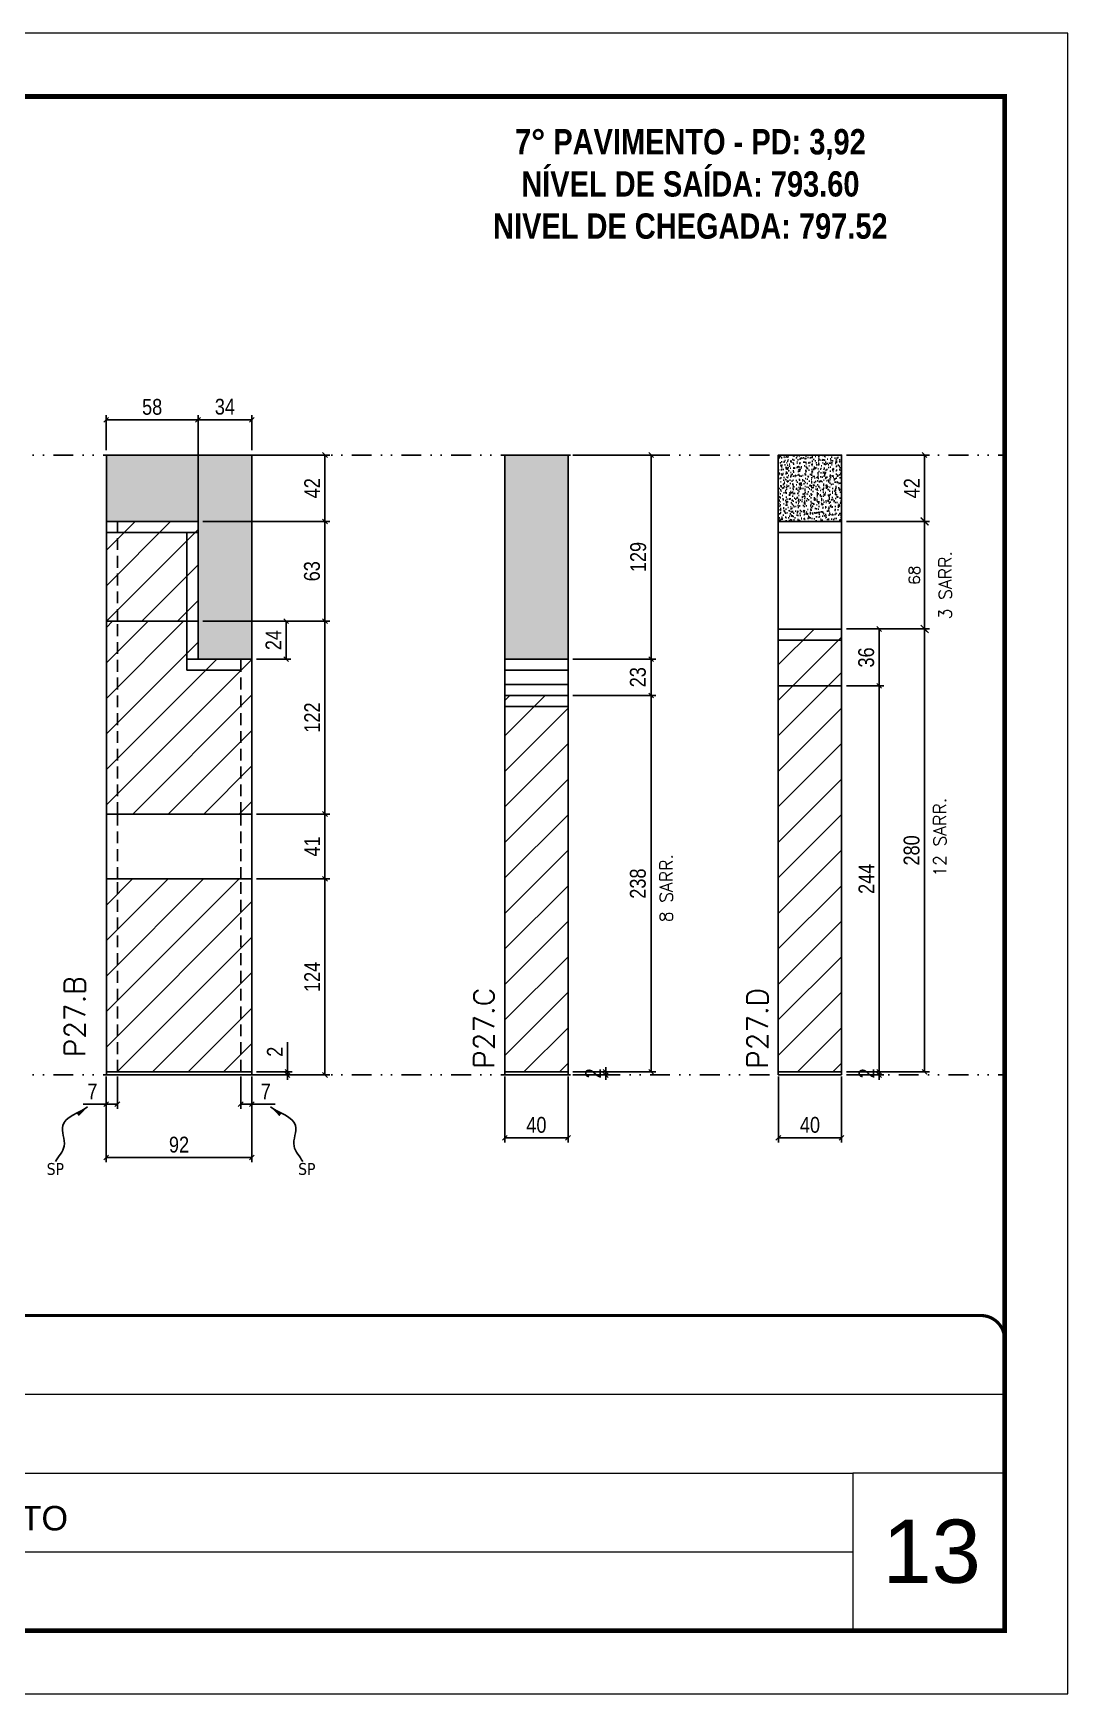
# Model space of a CAD drawing. Extents: x 28748 to 35002, y 14885 to 43501.
# Drawn here: x 29579 to 30233, y 39005 to 40055 of the extents above; entities that cross this region are included whole.
import ezdxf

# ---------------------------------------------------------------- set-up
doc = ezdxf.new("R2010")
doc.units = 0
for name, pattern in [('CONTINUO', [0]), ('DASHED', [0.75, 0.5, -0.25]), ('DIVIDE2', [0.625, 0.25, -0.125, 0, -0.125, 0, -0.125]), ('HIDDEN', [0.375, 0.25, -0.125])]:
    doc.linetypes.add(name, pattern=pattern)
for name, color, linetype, lineweight in [('CARIMBO', 255, 'Continuous', 9), ('Folhas', 255, 'Continuous', 9), ('Hachura', 251, 'Continuous', 9), ('SARRAFO DE PRESSAO', 251, 'DASHED', 9), ('Texto Seção', 7, 'Continuous', 15)]:
    doc.layers.add(name, color=color, linetype=linetype, lineweight=lineweight)
for name, color, linetype in [('COTA', 241, 'Continuous'), ('NOMENCLATURA', 7, 'Continuous'), ('Nível', 160, 'Continuous'), ('Painéis', 200, 'Continuous'), ('SARR_2.2x7', 40, 'Continuous'), ('Sarrafo de Pressão', 42, 'HIDDEN'), ('texto', 7, 'Continuous')]:
    doc.layers.add(name, color=color, linetype=linetype)
doc.styles.add('ARIAL', font='arial.ttf')
doc.styles.add('COTA TECNICA', font='techl___.ttf', dxfattribs={"height": 10})
doc.styles.add('COTA TECNICA-50', font='techl___.ttf', dxfattribs={"height": 10})
doc.styles.add('REGUA-120', font='ROMANS.shx', dxfattribs={"height": 15})
doc.styles.add('ROMANC', font='techb___.ttf', dxfattribs={"height": 2.5})
doc.styles.add('ROMANS', font='romans.shx')
doc.styles.get("Standard").update_dxf_attribs({"font": 'arial.ttf'})
doc.dimstyles.new('COTA PAINEL-50', dxfattribs={"dimtxt": 10, "dimasz": 3, "dimexe": 3, "dimexo": 3, "dimgap": 3, "dimtad": 1, "dimdec": 1, "dimzin": 12, "dimdsep": 46, "dimtxsty": 'COTA TECNICA-50', "dimblk1": 'OBLIQUE', "dimblk2": 'OBLIQUE', "dimsah": 1, "dimcen": 0.9, "dimclrd": 4, "dimclre": 4, "dimclrt": 240, "dimadec": 1, "dimazin": 3, "dimtfac": 1, "dimtdec": 1, "dimtmove": 0, "dimatfit": 3, "dimfxl": 1, "dimtolj": 1, "dimtzin": 12, "dimarcsym": 0})
doc.dimstyles.new('Cota Paínel', dxfattribs={"dimtxt": 7, "dimasz": 5, "dimexe": 3, "dimexo": 3, "dimgap": 3, "dimtad": 1, "dimdec": 1, "dimzin": 12, "dimdsep": 46, "dimtxsty": 'ROMANS', "dimblk": 'ARCHTICK', "dimcen": 0, "dimclrd": 4, "dimclre": 4, "dimclrt": 1, "dimadec": 1, "dimazin": 3, "dimtfac": 1, "dimtdec": 1, "dimtmove": 0, "dimatfit": 3, "dimldrblk": 'OBLIQUE', "dimfxl": 1, "dimtolj": 1, "dimtzin": 12, "dimarcsym": 0})
doc.dimstyles.new('PAINEL', dxfattribs={"dimtxt": 10, "dimasz": 3, "dimexe": 3, "dimexo": 3, "dimgap": 3, "dimtad": 1, "dimdec": 1, "dimzin": 12, "dimdsep": 46, "dimtxsty": 'COTA TECNICA', "dimblk1": 'OBLIQUE', "dimblk2": 'OBLIQUE', "dimsah": 1, "dimcen": 0.9, "dimclrd": 4, "dimclre": 4, "dimclrt": 240, "dimadec": 1, "dimazin": 3, "dimtfac": 1, "dimtdec": 1, "dimtmove": 0, "dimatfit": 3, "dimfxl": 1, "dimtolj": 1, "dimtzin": 12, "dimarcsym": 0})
doc.dimstyles.get("Standard").update_dxf_attribs({"dimtxt": 0.18, "dimasz": 0.18, "dimexe": 0.18, "dimexo": 0.0625, "dimgap": 0.09, "dimtad": 0, "dimtih": 1, "dimtoh": 1, "dimdec": 4, "dimzin": 0, "dimdsep": 46, "dimtxsty": 'Standard', "dimcen": 0.09, "dimadec": 0, "dimazin": 0, "dimtfac": 1, "dimtdec": 4, "dimtofl": 0, "dimtmove": 0, "dimatfit": 3, "dimfxl": 1, "dimtolj": 1, "dimtzin": 0, "dimarcsym": 0})
pattern_1 = [(45, (-100172.502, 8260.539), (-11.2253202, 11.2253202), [])]

# ---------------------------------------------------------------- blocks, each defined once
blk = doc.blocks.new('9999999999')
at = {"color": 30, "linetype": 'CONTINUO'}
for p, q in [((98564.6, 34379.6), (99584, 34379.6)), ((98564.6, 34329.8), (99488, 34329.8)), ((99584, 34329.8), (99488, 34329.8)), ((99488, 34329.8), (99488, 34230.2)), ((98564.6, 34280), (99488, 34280))]:
    blk.add_line(p, q, dxfattribs=at)
at = {"color": 30, "linetype": 'CONTINUO', "const_width": 2}
blk.add_lwpolyline([(99584, 34230.2), (99584, 34414.4, 0.414214), (99569, 34429.4), (98229, 34429.4, 0.414214), (98214, 34414.4), (98214, 34245.2, 0.414214), (98229, 34230.2), (99584, 34230.2)], format="xyb", dxfattribs=at)
at = {"layer": 'Folhas'}
blk.add_lwpolyline([(98139, 34190.2), (99624, 34190.2), (99624, 35240.2), (98139, 35240.2)], close=True, dxfattribs=at)
at = {"layer": 'Folhas', "color": 30, "const_width": 3}
blk.add_lwpolyline([(98214, 34230.2), (99584, 34230.2), (99584, 35200.2), (98214, 35200.2)], close=True, dxfattribs=at)
at = {"color": 7, "linetype": 'Continuous', "ltscale": 5, "style": 'ARIAL'}
blk.add_text('7° PAVIMENTO', height=15.483, dxfattribs=at).set_placement((98837.7, 34293.5))
blk = doc.blocks.new('_Oblique')
at = {"color": 0, "linetype": 'ByBlock', "lineweight": -2}
blk.add_line((-0.5, -0.5), (0.5, 0.5), dxfattribs=at)
blk = doc.blocks.new('*D172')
at = {"layer": 'COTA', "color": 4, "lineweight": -2, "transparency": 16777216}
for p, q in [((29920.3, 39636.3), (29972.8, 39636.3)), ((29969.8, 39398.3), (29969.8, 39636.3)), ((29920.3, 39398.3), (29972.8, 39398.3))]:
    blk.add_line(p, q, dxfattribs=at)
at = {"layer": 'Defpoints', "color": 0, "transparency": 16777216}
for p in [(29917.3, 39636.3), (29969.8, 39636.3), (29917.3, 39398.3)]:
    blk.add_point(p, dxfattribs=at)
at = {"layer": 'COTA', "color": 4, "lineweight": -2, "transparency": 16777216, "xscale": 3, "yscale": 3, "zscale": 3}
for p, rotation in [((29969.8, 39636.3), 90), ((29969.8, 39398.3), 270)]:
    blk.add_blockref('_Oblique', p, dxfattribs=dict(at, rotation=rotation))
at = {"layer": 'COTA', "color": 240, "transparency": 16777216, "insert": (29961.5, 39517.3), "char_height": 10, "attachment_point": 5, "rotation": 90, "style": 'COTA TECNICA'}
blk.add_mtext('\\A1;238', dxfattribs=at)
blk = doc.blocks.new('*D173')
at = {"layer": 'COTA', "color": 4, "lineweight": -2, "transparency": 16777216}
for p, q in [((29920.3, 39788.3), (29972.8, 39788.3)), ((29969.8, 39659.3), (29969.8, 39788.3)), ((29920.3, 39659.3), (29972.8, 39659.3))]:
    blk.add_line(p, q, dxfattribs=at)
at = {"layer": 'Defpoints', "color": 0, "transparency": 16777216}
for p in [(29917.3, 39788.3), (29969.8, 39788.3), (29917.3, 39659.3)]:
    blk.add_point(p, dxfattribs=at)
at = {"layer": 'COTA', "color": 4, "lineweight": -2, "transparency": 16777216, "xscale": 3, "yscale": 3, "zscale": 3}
for p, rotation in [((29969.8, 39788.3), 90), ((29969.8, 39659.3), 270)]:
    blk.add_blockref('_Oblique', p, dxfattribs=dict(at, rotation=rotation))
at = {"layer": 'COTA', "color": 240, "transparency": 16777216, "insert": (29961.7, 39723.8), "char_height": 10, "attachment_point": 5, "rotation": 90, "style": 'COTA TECNICA'}
blk.add_mtext('\\A1;129', dxfattribs=at)
blk = doc.blocks.new('*D174')
at = {"layer": 'COTA', "color": 4, "lineweight": -2, "transparency": 16777216}
for p, q in [((29877.3, 39395.3), (29877.3, 39353.6)), ((29917.3, 39395.3), (29917.3, 39353.6)), ((29877.3, 39356.6), (29917.3, 39356.6))]:
    blk.add_line(p, q, dxfattribs=at)
at = {"layer": 'Defpoints', "color": 0, "transparency": 16777216}
for p in [(29877.3, 39398.3), (29917.3, 39398.3), (29917.3, 39356.6)]:
    blk.add_point(p, dxfattribs=at)
at = {"layer": 'COTA', "color": 4, "lineweight": -2, "transparency": 16777216, "xscale": 3, "yscale": 3, "zscale": 3, "rotation": 180}
blk.add_blockref('_Oblique', (29877.3, 39356.6), dxfattribs=at)
at = {"layer": 'COTA', "color": 4, "lineweight": -2, "transparency": 16777216, "xscale": 3, "yscale": 3, "zscale": 3}
blk.add_blockref('_Oblique', (29917.3, 39356.6), dxfattribs=at)
at = {"layer": 'COTA', "color": 240, "transparency": 16777216, "insert": (29897.3, 39364.7), "char_height": 10, "attachment_point": 5, "style": 'COTA TECNICA'}
blk.add_mtext('\\A1;40', dxfattribs=at)
blk = doc.blocks.new('*D175')
at = {"layer": 'COTA', "color": 4, "lineweight": -2, "transparency": 16777216}
for p, q in [((29920.3, 39398.3), (29944.1, 39398.3)), ((29920.3, 39396.3), (29944.1, 39396.3)), ((29941.1, 39398.3), (29941.1, 39401.3)), ((29941.1, 39396.3), (29941.1, 39398.3)), ((29941.1, 39396.3), (29941.1, 39393.3))]:
    blk.add_line(p, q, dxfattribs=at)
at = {"layer": 'Defpoints', "color": 0, "transparency": 16777216}
for p in [(29917.3, 39398.3), (29917.3, 39396.3), (29941.1, 39398.3)]:
    blk.add_point(p, dxfattribs=at)
at = {"layer": 'COTA', "color": 4, "lineweight": -2, "transparency": 16777216, "xscale": 3, "yscale": 3, "zscale": 3}
for p, rotation in [((29941.1, 39398.3), 270), ((29941.1, 39396.3), 90)]:
    blk.add_blockref('_Oblique', p, dxfattribs=dict(at, rotation=rotation))
at = {"layer": 'COTA', "color": 240, "transparency": 16777216, "insert": (29933.1, 39397.3), "char_height": 10, "attachment_point": 5, "rotation": 90, "style": 'COTA TECNICA-50'}
blk.add_mtext('\\A1;2', dxfattribs=at)
blk = doc.blocks.new('*D361')
at = {"layer": 'COTA', "color": 4, "lineweight": -2, "transparency": 16777216}
for p, q in [((29625.3, 39395.3), (29625.3, 39341.1)), ((29717.3, 39395.3), (29717.3, 39341.1)), ((29625.3, 39344.1), (29717.3, 39344.1))]:
    blk.add_line(p, q, dxfattribs=at)
at = {"layer": 'Defpoints', "color": 0, "transparency": 16777216}
for p in [(29625.3, 39398.3), (29717.3, 39398.3), (29717.3, 39344.1)]:
    blk.add_point(p, dxfattribs=at)
at = {"layer": 'COTA', "color": 4, "lineweight": -2, "transparency": 16777216, "xscale": 3, "yscale": 3, "zscale": 3, "rotation": 180}
blk.add_blockref('_Oblique', (29625.3, 39344.1), dxfattribs=at)
at = {"layer": 'COTA', "color": 4, "lineweight": -2, "transparency": 16777216, "xscale": 3, "yscale": 3, "zscale": 3}
blk.add_blockref('_Oblique', (29717.3, 39344.1), dxfattribs=at)
at = {"layer": 'COTA', "color": 240, "transparency": 16777216, "insert": (29671.3, 39352.2), "char_height": 10, "attachment_point": 5, "style": 'COTA TECNICA'}
blk.add_mtext('\\A1;92', dxfattribs=at)
blk = doc.blocks.new('*D362')
at = {"layer": 'COTA', "color": 4, "lineweight": -2, "transparency": 16777216}
for p, q in [((29720.3, 39520.3), (29766.6, 39520.3)), ((29763.6, 39396.3), (29763.6, 39520.3)), ((29720.3, 39396.3), (29766.6, 39396.3))]:
    blk.add_line(p, q, dxfattribs=at)
at = {"layer": 'Defpoints', "color": 0, "transparency": 16777216}
for p in [(29717.3, 39520.3), (29763.6, 39520.3), (29717.3, 39396.3)]:
    blk.add_point(p, dxfattribs=at)
at = {"layer": 'COTA', "color": 4, "lineweight": -2, "transparency": 16777216, "xscale": 3, "yscale": 3, "zscale": 3}
for p, rotation in [((29763.6, 39520.3), 90), ((29763.6, 39396.3), 270)]:
    blk.add_blockref('_Oblique', p, dxfattribs=dict(at, rotation=rotation))
at = {"layer": 'COTA', "color": 240, "transparency": 16777216, "insert": (29755.5, 39458.3), "char_height": 10, "attachment_point": 5, "rotation": 90, "style": 'COTA TECNICA-50'}
blk.add_mtext('\\A1;124', dxfattribs=at)
blk = doc.blocks.new('*D363')
at = {"layer": 'COTA', "color": 4, "lineweight": -2, "transparency": 16777216}
for p, q in [((29739.9, 39398.3), (29739.9, 39417.1)), ((29720.3, 39398.3), (29742.9, 39398.3)), ((29720.3, 39396.3), (29742.9, 39396.3)), ((29739.9, 39396.3), (29739.9, 39398.3)), ((29739.9, 39396.3), (29739.9, 39393.3))]:
    blk.add_line(p, q, dxfattribs=at)
at = {"layer": 'Defpoints', "color": 0, "transparency": 16777216}
for p in [(29717.3, 39398.3), (29717.3, 39396.3), (29739.9, 39396.3)]:
    blk.add_point(p, dxfattribs=at)
at = {"layer": 'COTA', "color": 4, "lineweight": -2, "transparency": 16777216, "xscale": 3, "yscale": 3, "zscale": 3}
for p, rotation in [((29739.9, 39398.3), 270), ((29739.9, 39396.3), 90)]:
    blk.add_blockref('_Oblique', p, dxfattribs=dict(at, rotation=rotation))
at = {"layer": 'COTA', "color": 240, "transparency": 16777216, "insert": (29731.9, 39411), "char_height": 10, "attachment_point": 5, "rotation": 90, "style": 'COTA TECNICA-50'}
blk.add_mtext('\\A1;2', dxfattribs=at)
blk = doc.blocks.new('*D364')
at = {"layer": 'COTA', "color": 4, "lineweight": -2, "transparency": 16777216}
for p, q in [((29625.3, 39393.3), (29625.3, 39374.8)), ((29632.3, 39395.3), (29632.3, 39374.8)), ((29625.3, 39377.8), (29610.6, 39377.8)), ((29632.3, 39377.8), (29625.3, 39377.8))]:
    blk.add_line(p, q, dxfattribs=at)
at = {"layer": 'Defpoints', "color": 0, "transparency": 16777216}
for p in [(29625.3, 39396.3), (29632.3, 39398.3), (29625.3, 39377.8)]:
    blk.add_point(p, dxfattribs=at)
at = {"layer": 'COTA', "color": 4, "lineweight": -2, "transparency": 16777216, "xscale": 3, "yscale": 3, "zscale": 3, "rotation": 180}
blk.add_blockref('_Oblique', (29625.3, 39377.8), dxfattribs=at)
at = {"layer": 'COTA', "color": 4, "lineweight": -2, "transparency": 16777216, "xscale": 3, "yscale": 3, "zscale": 3}
blk.add_blockref('_Oblique', (29632.3, 39377.8), dxfattribs=at)
at = {"layer": 'COTA', "color": 240, "transparency": 16777216, "insert": (29616.5, 39385.9), "char_height": 10, "attachment_point": 5, "style": 'COTA TECNICA-50'}
blk.add_mtext('\\A1;7', dxfattribs=at)
blk = doc.blocks.new('*D365')
at = {"layer": 'COTA', "color": 4, "lineweight": -2, "transparency": 16777216}
for p, q in [((29710.3, 39395.3), (29710.3, 39374.8)), ((29717.3, 39393.3), (29717.3, 39374.8)), ((29710.3, 39377.8), (29717.3, 39377.8)), ((29717.3, 39377.8), (29732.1, 39377.8))]:
    blk.add_line(p, q, dxfattribs=at)
at = {"layer": 'Defpoints', "color": 0, "transparency": 16777216}
for p in [(29710.3, 39398.3), (29717.3, 39396.3), (29717.3, 39377.8)]:
    blk.add_point(p, dxfattribs=at)
at = {"layer": 'COTA', "color": 4, "lineweight": -2, "transparency": 16777216, "xscale": 3, "yscale": 3, "zscale": 3, "rotation": 180}
blk.add_blockref('_Oblique', (29710.3, 39377.8), dxfattribs=at)
at = {"layer": 'COTA', "color": 4, "lineweight": -2, "transparency": 16777216, "xscale": 3, "yscale": 3, "zscale": 3}
blk.add_blockref('_Oblique', (29717.3, 39377.8), dxfattribs=at)
at = {"layer": 'COTA', "color": 240, "transparency": 16777216, "insert": (29726.2, 39385.9), "char_height": 10, "attachment_point": 5, "style": 'COTA TECNICA-50'}
blk.add_mtext('\\A1;7', dxfattribs=at)
blk = doc.blocks.new('*D366')
at = {"layer": 'COTA', "color": 4, "linetype": 'ByBlock', "lineweight": -2, "transparency": 16777216}
for p, q in [((29686.3, 39683.3), (29766.6, 39683.3)), ((29763.6, 39561.3), (29763.6, 39683.3)), ((29720.3, 39561.3), (29766.6, 39561.3))]:
    blk.add_line(p, q, dxfattribs=at)
at = {"layer": 'Defpoints', "color": 0, "linetype": 'ByBlock', "transparency": 16777216}
for p in [(29683.3, 39683.3), (29763.6, 39683.3), (29717.3, 39561.3)]:
    blk.add_point(p, dxfattribs=at)
at = {"layer": 'COTA', "color": 4, "linetype": 'ByBlock', "lineweight": -2, "transparency": 16777216, "xscale": 3, "yscale": 3, "zscale": 3}
for p, rotation in [((29763.6, 39683.3), 90), ((29763.6, 39561.3), 270)]:
    blk.add_blockref('_Oblique', p, dxfattribs=dict(at, rotation=rotation))
at = {"layer": 'COTA', "color": 240, "linetype": 'ByBlock', "transparency": 16777216, "insert": (29755.5, 39622.3), "char_height": 10, "attachment_point": 5, "rotation": 90, "style": 'COTA TECNICA'}
blk.add_mtext('\\A1;122', dxfattribs=at)
blk = doc.blocks.new('*D2090')
at = {"layer": 'COTA', "color": 4, "lineweight": -2, "transparency": 16777216}
for p, q in [((29683.3, 39722.3), (29683.3, 39813.6)), ((29717.3, 39810.6), (29683.3, 39810.6)), ((29717.3, 39791.3), (29717.3, 39813.6))]:
    blk.add_line(p, q, dxfattribs=at)
at = {"layer": 'Defpoints', "color": 0, "transparency": 16777216}
for p in [(29683.3, 39810.6), (29717.3, 39788.3), (29683.3, 39719.3)]:
    blk.add_point(p, dxfattribs=at)
at = {"layer": 'COTA', "color": 4, "lineweight": -2, "transparency": 16777216, "xscale": 3, "yscale": 3, "zscale": 3, "rotation": 180}
blk.add_blockref('_Oblique', (29683.3, 39810.6), dxfattribs=at)
at = {"layer": 'COTA', "color": 4, "lineweight": -2, "transparency": 16777216, "xscale": 3, "yscale": 3, "zscale": 3}
blk.add_blockref('_Oblique', (29717.3, 39810.6), dxfattribs=at)
at = {"layer": 'COTA', "color": 240, "transparency": 16777216, "insert": (29700.3, 39818.8), "char_height": 10, "attachment_point": 5, "style": 'COTA TECNICA-50'}
blk.add_mtext('\\A1;34', dxfattribs=at)
blk = doc.blocks.new('*D1397')
at = {"layer": 'COTA', "color": 4, "lineweight": -2, "transparency": 16777216}
for p, q in [((30093.3, 39678.3), (30145.8, 39678.3)), ((30142.8, 39398.3), (30142.8, 39678.3)), ((30093.3, 39398.3), (30145.8, 39398.3))]:
    blk.add_line(p, q, dxfattribs=at)
at = {"layer": 'Defpoints', "color": 0, "transparency": 16777216}
for p in [(30090.3, 39678.3), (30142.8, 39678.3), (30090.3, 39398.3)]:
    blk.add_point(p, dxfattribs=at)
at = {"layer": 'COTA', "color": 4, "lineweight": -2, "transparency": 16777216, "xscale": 3, "yscale": 3, "zscale": 3}
for p, rotation in [((30142.8, 39678.3), 90), ((30142.8, 39398.3), 270)]:
    blk.add_blockref('_Oblique', p, dxfattribs=dict(at, rotation=rotation))
at = {"layer": 'COTA', "color": 240, "transparency": 16777216, "insert": (30134.6, 39538.3), "char_height": 10, "attachment_point": 5, "rotation": 90, "style": 'COTA TECNICA'}
blk.add_mtext('\\A1;280', dxfattribs=at)
blk = doc.blocks.new('*D1398')
at = {"layer": 'COTA', "color": 4, "lineweight": -2, "transparency": 16777216}
for p, q in [((30093.3, 39788.3), (30145.8, 39788.3)), ((30142.8, 39746.3), (30142.8, 39788.3)), ((30093.3, 39746.3), (30145.8, 39746.3))]:
    blk.add_line(p, q, dxfattribs=at)
at = {"layer": 'Defpoints', "color": 0, "transparency": 16777216}
for p in [(30090.3, 39788.3), (30142.8, 39788.3), (30090.3, 39746.3)]:
    blk.add_point(p, dxfattribs=at)
at = {"layer": 'COTA', "color": 4, "lineweight": -2, "transparency": 16777216, "xscale": 3, "yscale": 3, "zscale": 3}
for p, rotation in [((30142.8, 39788.3), 90), ((30142.8, 39746.3), 270)]:
    blk.add_blockref('_Oblique', p, dxfattribs=dict(at, rotation=rotation))
at = {"layer": 'COTA', "color": 240, "transparency": 16777216, "insert": (30134.7, 39767.3), "char_height": 10, "attachment_point": 5, "rotation": 90, "style": 'COTA TECNICA'}
blk.add_mtext('\\A1;42', dxfattribs=at)
blk = doc.blocks.new('*D1399')
at = {"layer": 'COTA', "color": 4, "lineweight": -2, "transparency": 16777216}
for p, q in [((30050.3, 39395.3), (30050.3, 39353.6)), ((30090.3, 39395.3), (30090.3, 39353.6)), ((30050.3, 39356.6), (30090.3, 39356.6))]:
    blk.add_line(p, q, dxfattribs=at)
at = {"layer": 'Defpoints', "color": 0, "transparency": 16777216}
for p in [(30050.3, 39398.3), (30090.3, 39398.3), (30090.3, 39356.6)]:
    blk.add_point(p, dxfattribs=at)
at = {"layer": 'COTA', "color": 4, "lineweight": -2, "transparency": 16777216, "xscale": 3, "yscale": 3, "zscale": 3, "rotation": 180}
blk.add_blockref('_Oblique', (30050.3, 39356.6), dxfattribs=at)
at = {"layer": 'COTA', "color": 4, "lineweight": -2, "transparency": 16777216, "xscale": 3, "yscale": 3, "zscale": 3}
blk.add_blockref('_Oblique', (30090.3, 39356.6), dxfattribs=at)
at = {"layer": 'COTA', "color": 240, "transparency": 16777216, "insert": (30070.3, 39364.7), "char_height": 10, "attachment_point": 5, "style": 'COTA TECNICA'}
blk.add_mtext('\\A1;40', dxfattribs=at)
blk = doc.blocks.new('*D1400')
at = {"layer": 'COTA', "color": 4, "lineweight": -2, "transparency": 16777216}
for p, q in [((30093.3, 39398.3), (30117.1, 39398.3)), ((30093.3, 39396.3), (30117.1, 39396.3)), ((30114.1, 39398.3), (30114.1, 39401.3)), ((30114.1, 39396.3), (30114.1, 39398.3)), ((30114.1, 39396.3), (30114.1, 39393.3))]:
    blk.add_line(p, q, dxfattribs=at)
at = {"layer": 'Defpoints', "color": 0, "transparency": 16777216}
for p in [(30090.3, 39398.3), (30090.3, 39396.3), (30114.1, 39398.3)]:
    blk.add_point(p, dxfattribs=at)
at = {"layer": 'COTA', "color": 4, "lineweight": -2, "transparency": 16777216, "xscale": 3, "yscale": 3, "zscale": 3}
for p, rotation in [((30114.1, 39398.3), 270), ((30114.1, 39396.3), 90)]:
    blk.add_blockref('_Oblique', p, dxfattribs=dict(at, rotation=rotation))
at = {"layer": 'COTA', "color": 240, "transparency": 16777216, "insert": (30106.1, 39397.3), "char_height": 10, "attachment_point": 5, "rotation": 90, "style": 'COTA TECNICA-50'}
blk.add_mtext('\\A1;2', dxfattribs=at)
blk = doc.blocks.new('*D2091')
at = {"layer": 'COTA', "color": 4, "linetype": 'ByBlock', "lineweight": -2, "transparency": 16777216}
for p, q in [((30093.3, 39642.3), (30117.1, 39642.3)), ((30114.1, 39398.3), (30114.1, 39642.3)), ((30093.3, 39398.3), (30117.1, 39398.3))]:
    blk.add_line(p, q, dxfattribs=at)
at = {"layer": 'Defpoints', "color": 0, "linetype": 'ByBlock', "transparency": 16777216}
for p in [(30090.3, 39642.3), (30114.1, 39642.3), (30090.3, 39398.3)]:
    blk.add_point(p, dxfattribs=at)
at = {"layer": 'COTA', "color": 4, "linetype": 'ByBlock', "lineweight": -2, "transparency": 16777216, "xscale": 3, "yscale": 3, "zscale": 3}
for p, rotation in [((30114.1, 39642.3), 90), ((30114.1, 39398.3), 270)]:
    blk.add_blockref('_Oblique', p, dxfattribs=dict(at, rotation=rotation))
at = {"layer": 'COTA', "color": 240, "linetype": 'ByBlock', "transparency": 16777216, "insert": (30106, 39520.3), "char_height": 10, "attachment_point": 5, "rotation": 90, "style": 'COTA TECNICA'}
blk.add_mtext('\\A1;244', dxfattribs=at)
blk = doc.blocks.new('*D2092')
at = {"layer": 'COTA', "color": 4, "linetype": 'ByBlock', "lineweight": -2, "transparency": 16777216}
for p, q in [((30093.3, 39678.3), (30117.1, 39678.3)), ((30114.1, 39642.3), (30114.1, 39678.3)), ((30093.3, 39642.3), (30117.1, 39642.3))]:
    blk.add_line(p, q, dxfattribs=at)
at = {"layer": 'Defpoints', "color": 0, "linetype": 'ByBlock', "transparency": 16777216}
for p in [(30090.3, 39678.3), (30114.1, 39678.3), (30090.3, 39642.3)]:
    blk.add_point(p, dxfattribs=at)
at = {"layer": 'COTA', "color": 4, "linetype": 'ByBlock', "lineweight": -2, "transparency": 16777216, "xscale": 3, "yscale": 3, "zscale": 3}
for p, rotation in [((30114.1, 39678.3), 90), ((30114.1, 39642.3), 270)]:
    blk.add_blockref('_Oblique', p, dxfattribs=dict(at, rotation=rotation))
at = {"layer": 'COTA', "color": 240, "linetype": 'ByBlock', "transparency": 16777216, "insert": (30105.9, 39660.3), "char_height": 10, "attachment_point": 5, "rotation": 90, "style": 'COTA TECNICA'}
blk.add_mtext('\\A1;36', dxfattribs=at)
blk = doc.blocks.new('*D2129')
at = {"layer": 'COTA', "color": 4, "lineweight": -2, "transparency": 16777216}
for p, q in [((29686.3, 39746.3), (29766.6, 39746.3)), ((29763.6, 39746.3), (29763.6, 39683.3)), ((29686.3, 39683.3), (29766.6, 39683.3))]:
    blk.add_line(p, q, dxfattribs=at)
at = {"layer": 'Defpoints', "color": 0, "transparency": 16777216}
for p in [(29683.3, 39746.3), (29683.3, 39683.3), (29763.6, 39683.3)]:
    blk.add_point(p, dxfattribs=at)
at = {"layer": 'COTA', "color": 4, "lineweight": -2, "transparency": 16777216, "xscale": 3, "yscale": 3, "zscale": 3}
for p, rotation in [((29763.6, 39746.3), 90), ((29763.6, 39683.3), 270)]:
    blk.add_blockref('_Oblique', p, dxfattribs=dict(at, rotation=rotation))
at = {"layer": 'COTA', "color": 240, "transparency": 16777216, "insert": (29755.4, 39714.8), "char_height": 10, "attachment_point": 5, "rotation": 90, "style": 'COTA TECNICA'}
blk.add_mtext('\\A1;63', dxfattribs=at)
blk = doc.blocks.new('*D2130')
at = {"layer": 'COTA', "color": 4, "lineweight": -2, "transparency": 16777216}
for p, q in [((29686.3, 39683.3), (29742.1, 39683.3)), ((29739.1, 39683.3), (29739.1, 39659.3)), ((29720.3, 39659.3), (29742.1, 39659.3))]:
    blk.add_line(p, q, dxfattribs=at)
at = {"layer": 'Defpoints', "color": 0, "transparency": 16777216}
for p in [(29683.3, 39683.3), (29717.3, 39659.3), (29739.1, 39659.3)]:
    blk.add_point(p, dxfattribs=at)
at = {"layer": 'COTA', "color": 4, "lineweight": -2, "transparency": 16777216, "xscale": 3, "yscale": 3, "zscale": 3}
for p, rotation in [((29739.1, 39683.3), 90), ((29739.1, 39659.3), 270)]:
    blk.add_blockref('_Oblique', p, dxfattribs=dict(at, rotation=rotation))
at = {"layer": 'COTA', "color": 240, "transparency": 16777216, "insert": (29731, 39671.3), "char_height": 10, "attachment_point": 5, "rotation": 90, "style": 'COTA TECNICA'}
blk.add_mtext('\\A1;24', dxfattribs=at)
blk = doc.blocks.new('*D2249')
at = {"layer": 'COTA', "color": 4, "lineweight": -2, "transparency": 16777216}
for p, q in [((29625.3, 39791.3), (29625.3, 39813.6)), ((29625.3, 39810.6), (29683.3, 39810.6)), ((29683.3, 39749.3), (29683.3, 39813.6))]:
    blk.add_line(p, q, dxfattribs=at)
at = {"layer": 'Defpoints', "color": 0, "transparency": 16777216}
for p in [(29683.3, 39810.6), (29625.3, 39788.3), (29683.3, 39746.3)]:
    blk.add_point(p, dxfattribs=at)
at = {"layer": 'COTA', "color": 4, "lineweight": -2, "transparency": 16777216, "xscale": 3, "yscale": 3, "zscale": 3, "rotation": 180}
blk.add_blockref('_Oblique', (29625.3, 39810.6), dxfattribs=at)
at = {"layer": 'COTA', "color": 4, "lineweight": -2, "transparency": 16777216, "xscale": 3, "yscale": 3, "zscale": 3}
blk.add_blockref('_Oblique', (29683.3, 39810.6), dxfattribs=at)
at = {"layer": 'COTA', "color": 240, "transparency": 16777216, "insert": (29654.3, 39818.7), "char_height": 10, "attachment_point": 5, "style": 'COTA TECNICA'}
blk.add_mtext('\\A1;58', dxfattribs=at)
blk = doc.blocks.new('*D2250')
at = {"layer": 'COTA', "color": 4, "lineweight": -2, "transparency": 16777216}
for p, q in [((29720.3, 39788.3), (29766.6, 39788.3)), ((29763.6, 39746.3), (29763.6, 39788.3)), ((29686.3, 39746.3), (29766.6, 39746.3))]:
    blk.add_line(p, q, dxfattribs=at)
at = {"layer": 'Defpoints', "color": 0, "transparency": 16777216}
for p in [(29717.3, 39788.3), (29763.6, 39788.3), (29683.3, 39746.3)]:
    blk.add_point(p, dxfattribs=at)
at = {"layer": 'COTA', "color": 4, "lineweight": -2, "transparency": 16777216, "xscale": 3, "yscale": 3, "zscale": 3}
for p, rotation in [((29763.6, 39788.3), 90), ((29763.6, 39746.3), 270)]:
    blk.add_blockref('_Oblique', p, dxfattribs=dict(at, rotation=rotation))
at = {"layer": 'COTA', "color": 240, "transparency": 16777216, "insert": (29755.5, 39767.3), "char_height": 10, "attachment_point": 5, "rotation": 90, "style": 'COTA TECNICA'}
blk.add_mtext('\\A1;42', dxfattribs=at)
blk = doc.blocks.new('*D2430')
at = {"layer": 'COTA', "color": 4, "lineweight": -2, "transparency": 16777216}
for p, q in [((29720.3, 39561.3), (29766.6, 39561.3)), ((29763.6, 39561.3), (29763.6, 39520.3)), ((29720.3, 39520.3), (29766.6, 39520.3))]:
    blk.add_line(p, q, dxfattribs=at)
at = {"layer": 'Defpoints', "color": 0, "transparency": 16777216}
for p in [(29717.3, 39561.3), (29717.3, 39520.3), (29763.6, 39520.3)]:
    blk.add_point(p, dxfattribs=at)
at = {"layer": 'COTA', "color": 4, "lineweight": -2, "transparency": 16777216, "xscale": 3, "yscale": 3, "zscale": 3}
for p, rotation in [((29763.6, 39561.3), 90), ((29763.6, 39520.3), 270)]:
    blk.add_blockref('_Oblique', p, dxfattribs=dict(at, rotation=rotation))
at = {"layer": 'COTA', "color": 240, "transparency": 16777216, "insert": (29755.5, 39540.8), "char_height": 10, "attachment_point": 5, "rotation": 90, "style": 'COTA TECNICA'}
blk.add_mtext('\\A1;41', dxfattribs=at)
blk = doc.blocks.new('_ArchTick')
at = {"color": 0, "linetype": 'ByBlock', "const_width": 0.15}
blk.add_lwpolyline([(-0.5, -0.5), (0.5, 0.5)], dxfattribs=at)
blk = doc.blocks.new('*D2431')
at = {"layer": 'COTA', "color": 4, "lineweight": -2, "transparency": 16777216}
for p, q in [((30093.3, 39746.3), (30145.8, 39746.3)), ((30142.8, 39746.3), (30142.8, 39678.3)), ((30093.3, 39678.3), (30145.8, 39678.3))]:
    blk.add_line(p, q, dxfattribs=at)
at = {"layer": 'Defpoints', "color": 0, "transparency": 16777216}
for p in [(30090.3, 39746.3), (30090.3, 39678.3), (30142.8, 39678.3)]:
    blk.add_point(p, dxfattribs=at)
at = {"layer": 'COTA', "color": 4, "lineweight": -2, "transparency": 16777216, "xscale": 5, "yscale": 5, "zscale": 5}
for p, rotation in [((30142.8, 39746.3), 90), ((30142.8, 39678.3), 270)]:
    blk.add_blockref('_ArchTick', p, dxfattribs=dict(at, rotation=rotation))
at = {"layer": 'COTA', "color": 1, "transparency": 16777216, "insert": (30136.3, 39712.3), "char_height": 7, "attachment_point": 5, "rotation": 90, "style": 'ROMANS'}
blk.add_mtext('\\A1;68', dxfattribs=at)
blk = doc.blocks.new('*D2432')
at = {"layer": 'COTA', "color": 4, "lineweight": -2, "transparency": 16777216}
for p, q in [((29920.3, 39659.3), (29972.8, 39659.3)), ((29969.8, 39636.3), (29969.8, 39659.3)), ((29920.3, 39636.3), (29972.8, 39636.3))]:
    blk.add_line(p, q, dxfattribs=at)
at = {"layer": 'Defpoints', "color": 0, "transparency": 16777216}
for p in [(29917.3, 39659.3), (29969.8, 39659.3), (29917.3, 39636.3)]:
    blk.add_point(p, dxfattribs=at)
at = {"layer": 'COTA', "color": 4, "lineweight": -2, "transparency": 16777216, "xscale": 3, "yscale": 3, "zscale": 3}
for p, rotation in [((29969.8, 39659.3), 90), ((29969.8, 39636.3), 270)]:
    blk.add_blockref('_Oblique', p, dxfattribs=dict(at, rotation=rotation))
at = {"layer": 'COTA', "color": 240, "transparency": 16777216, "insert": (29961.5, 39647.8), "char_height": 10, "attachment_point": 5, "rotation": 90, "style": 'COTA TECNICA'}
blk.add_mtext('\\A1;23', dxfattribs=at)

msp = doc.modelspace()

# ---------------------------------------------------------------- hatches: boundary and pattern name
at = {"layer": 'COTA', "linetype": 'ByBlock'}
h = msp.add_hatch(dxfattribs=at)
h.set_pattern_fill('AR-CONC', color=256, scale=0.03)
h.set_pattern_definition([(50, (0, 41), (5.46554007, -0.47817257), [0.5715, -6.2865]), (355, (0, 41), (-1.05730264, 5.73170536), [0.4572, -5.0292175]), (100.451445, (0.4555, 40.96), (4.4082374, 5.25353256), [0.48570026, -5.34270734]), (46.1842, (0, 42.524), (8.1323712, -1.2612698), [0.85725, -9.42975]), (96.635558, (0.678, 42.419), (7.122124, 7.4227837), [0.7285507, -8.0140682]), (351.184151, (0, 42.524), (7.122124, 7.4227837), [0.685799, -7.543792]), (21, (0.762, 42.143), (4.54843174, -3.06795595), [0.5715, -6.2865]), (326, (0.762, 42.143), (1.85406085, 5.525639), [0.4572, -5.0292]), (71.451445, (1.141, 41.8873), (6.4024926, 2.45768307), [0.48570026, -5.3426981]), (37.5, (0, 41), (0.0926581, 2.53665117), [0, -4.96824, 0, -5.1054, 0, -5.04825]), (7.5, (0, 41), (2.00458988, 3.00541724), [0, -2.91084, 0, -4.85394, 0, -1.92405]), (327.5, (-1.6993, 41), (4.067717855, -0.17186232), [0, -1.905, 0, -5.9436, 0, -7.8867]), (317.5, (-2.4613, 41), (4.44387544, 0.76279473), [0, -2.4765, 0, -3.94716, 0, -5.6007])])
h.paths.add_polyline_path([(29717.33, 39788.3), (29625.33, 39788.3), (29625.33, 39746.3), (29683.33, 39746.3), (29683.33, 39719.3), (29683.33, 39659.3), (29717.33, 39659.3)])
h = msp.add_hatch(dxfattribs=at)
h.set_pattern_fill('AR-CONC', color=256, scale=0.03)
h.set_pattern_definition([(50, (-101736.7475, 12924.0396), (5.46554007, -0.47817257), [0.5715, -6.2865]), (355, (-101736.7475, 12924.0396), (-1.05730264, 5.73170536), [0.4572, -5.02921753]), (100.4514447, (-101736.292, 12924), (4.40823741, 5.25353256), [0.48570026, -5.34270734]), (46.1842, (-101736.7475, 12925.5636), (8.13237123, -1.26126984), [0.85725, -9.42975]), (96.6355576, (-101736.07, 12925.4585), (7.122124, 7.42278374), [0.7285507, -8.01406824]), (351.184151, (-101736.7475, 12925.564), (7.122124, 7.42278374), [0.685799, -7.54379196]), (21, (-101735.9855, 12925.1826), (4.54843174, -3.06795595), [0.5715, -6.2865]), (326, (-101735.9855, 12925.1826), (1.85406085, 5.52563898), [0.4572, -5.0292]), (71.451445, (-101735.6065, 12924.927), (6.40249258, 2.45768307), [0.48570026, -5.34269813]), (37.5, (-101736.7475, 12924.0396), (0.092658098, 2.536651166), [0, -4.96824, 0, -5.1054, 0, -5.04825]), (7.5, (-101736.7475, 12924.0396), (2.004589875, 3.005417245), [0, -2.91084, 0, -4.85394, 0, -1.92405]), (327.5, (-101738.4468, 12924.0396), (4.067717855, -0.17186232), [0, -1.905, 0, -5.9436, 0, -7.8867]), (317.5, (-101739.2088, 12924.0396), (4.44387544, 0.76279473), [0, -2.4765, 0, -3.94716, 0, -5.6007])])
h.paths.add_polyline_path([(29877.28, 39659.28), (29917.28, 39659.28), (29917.28, 39788.3), (29877.28, 39788.3)])
h = msp.add_hatch(dxfattribs=at)
h.set_pattern_fill('AR-CONC', color=256, scale=0.03)
h.set_pattern_definition([(50, (-101563.7507, 12933.0396), (5.46554007, -0.47817257), [0.5715, -6.2865]), (355, (-101563.7507, 12933.0396), (-1.05730264, 5.73170536), [0.4572, -5.02921753]), (100.4514447, (-101563.295, 12933), (4.40823741, 5.25353256), [0.48570026, -5.34270734]), (46.1842, (-101563.751, 12934.5636), (8.13237123, -1.26126984), [0.85725, -9.42975]), (96.6355576, (-101563.073, 12934.4585), (7.122124, 7.42278374), [0.7285507, -8.01406824]), (351.184151, (-101563.751, 12934.564), (7.122124, 7.42278374), [0.685799, -7.54379196]), (21, (-101562.9887, 12934.1826), (4.54843174, -3.06795595), [0.5715, -6.2865]), (326, (-101562.9887, 12934.1826), (1.85406085, 5.52563898), [0.4572, -5.0292]), (71.451445, (-101562.6097, 12933.927), (6.40249258, 2.45768307), [0.48570026, -5.34269813]), (37.5, (-101563.7507, 12933.0396), (0.092658098, 2.536651166), [0, -4.96824, 0, -5.1054, 0, -5.04825]), (7.5, (-101563.7507, 12933.0396), (2.004589875, 3.005417245), [0, -2.91084, 0, -4.85394, 0, -1.92405]), (327.5, (-101565.45, 12933.0396), (4.067717855, -0.17186232), [0, -1.905, 0, -5.9436, 0, -7.8867]), (317.5, (-101566.212, 12933.0396), (4.44387544, 0.76279473), [0, -2.4765, 0, -3.94716, 0, -5.6007])])
h.paths.add_polyline_path([(30050.28, 39746.3), (30090.28, 39746.3), (30090.28, 39788.3), (30050.28, 39788.3)])
at = {"layer": 'Hachura'}
h = msp.add_hatch(dxfattribs=at)
h.set_pattern_fill('ANSI31', color=256, scale=5)
h.paths.add_polyline_path([(29683.33, 39719.3), (29683.33, 39746.3), (29625.33, 39746.3), (29625.33, 39719.3), (29625.33, 39683.3), (29683.33, 39683.3)])
h = msp.add_hatch(dxfattribs=at)
h.set_pattern_fill('ANSI31', color=256, scale=5)
h.set_pattern_definition([(45, (0, 41), (-11.22532, 11.22532), [])])
h.paths.add_polyline_path([(29683.33, 39659.3), (29683.33, 39683.3), (29625.33, 39683.3), (29625.33, 39561.3), (29717.33, 39561.3), (29717.33, 39659.3)])
at = {"layer": 'Hachura', "linetype": 'ByBlock'}
h = msp.add_hatch(dxfattribs=at)
h.set_pattern_fill('ANSI31', color=256, scale=5)
h.set_pattern_definition(pattern_1)
h.paths.add_polyline_path([(30050.28, 39678.28), (30050.28, 39642.3), (30090.28, 39642.3), (30090.28, 39678.28)])
h = msp.add_hatch(dxfattribs=at)
h.set_pattern_fill('ANSI31', color=256, scale=5)
h.set_pattern_definition(pattern_1)
h.paths.add_polyline_path([(30090.28, 39642.3), (30050.28, 39642.3), (30050.28, 39398.3), (30090.28, 39398.3)])
h = msp.add_hatch(dxfattribs=at)
h.set_pattern_fill('ANSI31', color=256, scale=5)
h.set_pattern_definition([(45, (-100345.499, 8260.539), (-11.2253202, 11.2253202), [])])
h.paths.add_polyline_path([(29917.28, 39636.28), (29877.28, 39636.28), (29877.28, 39398.3), (29917.28, 39398.3)])
h = msp.add_hatch(dxfattribs=at)
h.set_pattern_fill('ANSI31', color=256, scale=5)
h.set_pattern_definition([(45, (-100310.9, 8260.539), (-11.2253202, 11.2253202), [])])
h.paths.add_polyline_path([(29717.33, 39520.3), (29625.33, 39520.3), (29625.33, 39398.3), (29717.33, 39398.3)])

# ---------------------------------------------------------------- linework, layer by layer
at = {"layer": 'COTA', "linetype": 'ByBlock'}
for p, q in [((29717.33, 39788.3), (29625.33, 39788.3)), ((29625.33, 39746.3), (29625.33, 39788.3)), ((29717.33, 39659.3), (29717.33, 39788.3))]:
    msp.add_line(p, q, dxfattribs=at)
for points in [[(29877.28, 39659.28), (29917.28, 39659.28), (29917.28, 39788.3), (29877.28, 39788.3)], [(30050.28, 39746.28), (30090.28, 39746.28), (30090.28, 39788.3), (30050.28, 39788.3)]]:
    msp.add_lwpolyline(points, close=True, dxfattribs=at)
at = {"layer": 'Nível', "color": 4, "linetype": 'DIVIDE2', "ltscale": 50}
for p, q in [((29183, 39788.3), (30193.34, 39788.3)), ((29183, 39396.3), (30193.34, 39396.3))]:
    msp.add_line(p, q, dxfattribs=at)
at = {"layer": 'Painéis'}
for p, q in [((29625.33, 39719.3), (29625.33, 39746.3)), ((29683.33, 39746.3), (29625.33, 39746.3)), ((29683.33, 39719.3), (29683.33, 39746.3)), ((29625.33, 39561.3), (29625.33, 39719.3)), ((29683.33, 39659.3), (29683.33, 39719.3)), ((29683.33, 39683.3), (29625.33, 39683.3)), ((29717.33, 39659.3), (29683.33, 39659.3)), ((29717.33, 39659.3), (29717.33, 39561.3)), ((29877.28, 39659.28), (29917.28, 39659.28)), ((29877.28, 39636.28), (29877.28, 39659.28)), ((29917.28, 39659.28), (29917.28, 39636.28)), ((30050.28, 39642.3), (30090.28, 39642.3)), ((29917.28, 39636.28), (29877.28, 39636.28)), ((29717.33, 39561.3), (29625.33, 39561.3)), ((29625.33, 39520.3), (29625.33, 39561.3)), ((29717.33, 39520.3), (29717.33, 39561.3)), ((29877.28, 39398.3), (29917.28, 39398.3)), ((29877.28, 39396.3), (29877.28, 39398.3)), ((29917.28, 39396.3), (29877.28, 39396.3)), ((29917.28, 39398.3), (29917.28, 39396.3)), ((30050.28, 39398.3), (30090.28, 39398.3)), ((30050.28, 39396.3), (30050.28, 39398.3)), ((30090.28, 39396.3), (30050.28, 39396.3)), ((30090.28, 39398.3), (30090.28, 39396.3))]:
    msp.add_line(p, q, dxfattribs=at)
for points in [[(30050.28, 39746.28), (30090.28, 39746.28), (30090.28, 39678.28), (30050.28, 39678.28)], [(30050.28, 39398.3), (30090.28, 39398.3), (30090.28, 39678.28), (30050.28, 39678.28)], [(30050.28, 39678.28), (30090.28, 39678.28), (30090.28, 39678.28), (30050.28, 39678.28)], [(29877.28, 39398.3), (29917.28, 39398.3), (29917.28, 39636.28), (29877.28, 39636.28)], [(29877.28, 39636.28), (29917.28, 39636.28), (29917.28, 39636.28), (29877.28, 39636.28)], [(29625.33, 39398.3), (29717.33, 39398.3), (29717.33, 39520.3), (29625.33, 39520.3)], [(29625.33, 39398.3), (29717.33, 39398.3), (29717.33, 39396.3), (29625.33, 39396.3)]]:
    msp.add_lwpolyline(points, close=True, dxfattribs=at)
at = {"layer": 'SARR_2.2x7'}
for p, q in [((29683.33, 39739.3), (29625.33, 39739.3)), ((29676.33, 39683.3), (29676.33, 39739.3)), ((30050.28, 39739.28), (30090.28, 39739.28)), ((29676.33, 39659.3), (29676.33, 39683.3)), ((30050.28, 39671.28), (30090.28, 39671.28)), ((29683.33, 39659.3), (29676.33, 39659.3)), ((29676.33, 39659.3), (29676.33, 39652.3)), ((29710.33, 39652.3), (29676.33, 39652.3)), ((29877.28, 39652.28), (29917.28, 39652.28)), ((29917.28, 39643.28), (29877.28, 39643.28)), ((29877.28, 39629.28), (29917.28, 39629.28))]:
    msp.add_line(p, q, dxfattribs=at)
at = {"layer": 'Sarrafo de Pressão', "ltscale": 30}
for p, q in [((29632.33, 39683.3), (29632.33, 39746.3)), ((29632.33, 39561.3), (29632.33, 39683.3)), ((29710.33, 39561.3), (29710.33, 39659.3)), ((29632.33, 39520.3), (29632.33, 39561.3)), ((29710.33, 39520.3), (29710.33, 39561.3)), ((29632.33, 39398.3), (29632.33, 39520.3)), ((29710.33, 39398.3), (29710.33, 39520.3))]:
    msp.add_line(p, q, dxfattribs=at)

# ---------------------------------------------------------------- block references
at = {"layer": 'SARRAFO DE PRESSAO', "color": 6, "linetype": 'ByBlock'}
msp.add_blockref('9999999999', (-69390.64, 4814.81), dxfattribs=at)

# ---------------------------------------------------------------- texts
at = {"layer": 'CARIMBO', "style": 'ARIAL'}
msp.add_text('13', height=40, dxfattribs=at).set_placement((30116.2, 39075.16))
at = {"layer": 'NOMENCLATURA', "color": 2, "insert": (29994.67, 40021.08), "char_height": 16, "attachment_point": 2, "style": 'ROMANC'}
msp.add_mtext_dynamic_manual_height_columns('\\P7° PAVIMENTO - PD: 3,92\\PNÍVEL DE SAÍDA: 793.60\\PNIVEL DE CHEGADA: 797.52', width=300.2766, gutter_width=1, heights=[0], dxfattribs=at)
at = {"layer": 'texto', "color": 0, "char_height": 7.5, "attachment_point": 5}
for insert in [(29593.08, 39336.81), (29752.11, 39336.81)]:
    msp.add_mtext('{\\fTahoma|b0|i0|c0|p34;\\C4;SP}', dxfattribs=dict(at, insert=insert))
at = {"layer": 'Texto Seção', "linetype": 'Continuous', "style": 'ROMANS'}
for s, p in [('3 SARR.', (30159.88, 39684.39)), ('12 SARR.', (30156.45, 39521.58)), ('8 SARR.', (29983.45, 39492.85))]:
    msp.add_text(s, height=8, rotation=90, dxfattribs=at).set_placement(p)
at = {"layer": 'Texto Seção', "char_height": 13, "width": 285.3299, "attachment_point": 7, "rotation": 90, "style": 'REGUA-120'}
for s, insert in [('P27.B', (29611.86, 39407.55)), ('P27.C', (29870.63, 39400.23)), ('P27.D', (30043.63, 39400.23))]:
    msp.add_mtext(s, dxfattribs=dict(at, insert=insert))

# ---------------------------------------------------------------- dimensions: what is measured, and where the dimension line sits
at = {"layer": 'COTA'}
for base, p1, p2, dimstyle, picture, middle in [((29683.33, 39810.55), (29625.33, 39788.3), (29683.33, 39746.3), 'PAINEL', '*D2249', (29654.33, 39818.68)), ((29717.33, 39377.79), (29710.33, 39398.3), (29717.33, 39396.3), 'COTA PAINEL-50', '*D365', (29726.2, 39385.87))]:
    dim = msp.add_linear_dim(base=base, p1=p1, p2=p2, dimstyle=dimstyle, dxfattribs=at)
    dim.commit()
    dim.dimension.update_dxf_attribs({"geometry": picture, "text_midpoint": middle})
for base, p1, p2, angle, dimstyle, picture, middle in [((29683.33, 39810.55), (29717.33, 39788.3), (29683.33, 39719.3), 180, 'COTA PAINEL-50', '*D2090', (29700.33, 39818.77)), ((29763.57, 39788.3), (29683.33, 39746.3), (29717.33, 39788.3), 90, 'PAINEL', '*D2250', (29755.5, 39767.3)), ((29763.57, 39683.3), (29683.33, 39746.3), (29683.33, 39683.3), 90, 'PAINEL', '*D2129', (29755.35, 39714.8)), ((30142.77, 39678.28), (30090.28, 39746.28), (30090.28, 39678.28), 90, 'Cota Paínel', '*D2431', (30136.27, 39712.28)), ((29739.1, 39659.3), (29683.33, 39683.3), (29717.33, 39659.3), 90, 'PAINEL', '*D2130', (29731.03, 39671.3)), ((29969.77, 39659.28), (29917.28, 39636.28), (29917.28, 39659.28), 90, 'PAINEL', '*D2432', (29961.55, 39647.78)), ((29763.57, 39520.3), (29717.33, 39561.3), (29717.33, 39520.3), 90, 'PAINEL', '*D2430', (29755.5, 39540.8)), ((29763.57, 39520.3), (29717.33, 39396.3), (29717.33, 39520.3), 90, 'COTA PAINEL-50', '*D362', (29755.5, 39458.3)), ((29625.33, 39377.79), (29632.33, 39398.3), (29625.33, 39396.3), 180, 'COTA PAINEL-50', '*D364', (29616.47, 39385.87))]:
    dim = msp.add_linear_dim(base=base, p1=p1, p2=p2, angle=angle, dimstyle=dimstyle, dxfattribs=at)
    dim.commit()
    dim.dimension.update_dxf_attribs({"geometry": picture, "text_midpoint": middle})
for base, p1, p2, picture, middle in [((29969.77, 39788.3), (29917.28, 39659.28), (29917.28, 39788.3), '*D173', (29961.68, 39723.79)), ((30142.77, 39788.3), (30090.28, 39746.28), (30090.28, 39788.3), '*D1398', (30134.69, 39767.29)), ((30142.77, 39678.28), (30090.28, 39398.3), (30090.28, 39678.28), '*D1397', (30134.64, 39538.29)), ((29969.77, 39636.28), (29917.28, 39398.3), (29917.28, 39636.28), '*D172', (29961.53, 39517.29))]:
    dim = msp.add_linear_dim(base=base, p1=p1, p2=p2, angle=90, dimstyle='PAINEL', override={"dimarcsym": 2}, dxfattribs=at)
    dim.commit()
    dim.dimension.update_dxf_attribs({"geometry": picture, "text_midpoint": middle})
at = {"layer": 'COTA', "linetype": 'ByBlock'}
for base, p1, p2, picture, middle in [((29763.57, 39683.3), (29717.33, 39561.3), (29683.33, 39683.3), '*D366', (29755.51, 39622.3)), ((30114.09, 39642.3), (30090.28, 39398.3), (30090.28, 39642.3), '*D2091', (30106.02, 39520.3))]:
    dim = msp.add_linear_dim(base=base, p1=p1, p2=p2, angle=90, dimstyle='PAINEL', dxfattribs=at)
    dim.commit()
    dim.dimension.update_dxf_attribs({"geometry": picture, "text_midpoint": middle})
dim = msp.add_linear_dim(base=(30114.09, 39678.28), p1=(30090.28, 39642.3), p2=(30090.28, 39678.28), angle=90, dimstyle='PAINEL', override={"dimtmove": 1}, dxfattribs=at)
dim.commit()
dim.dimension.update_dxf_attribs({"geometry": '*D2092', "text_midpoint": (30105.87, 39660.29)})
at = {"layer": 'COTA'}
for base, p1, p2, picture, middle in [((29739.86, 39396.3), (29717.33, 39398.3), (29717.33, 39396.3), '*D363', (29739.86, 39411.05)), ((29941.1, 39398.3), (29917.28, 39396.3), (29917.28, 39398.3), '*D175', (29941.1, 39397.3)), ((30114.09, 39398.3), (30090.28, 39396.3), (30090.28, 39398.3), '*D1400', (30114.09, 39397.3))]:
    dim = msp.add_linear_dim(base=base, p1=p1, p2=p2, angle=90, dimstyle='COTA PAINEL-50', dxfattribs=at)
    dim.commit()
    dim.dimension.update_dxf_attribs({"geometry": picture, "text_midpoint": middle, "dimtype": 160})
for base, p1, p2, picture, middle in [((29717.33, 39344.13), (29625.33, 39398.3), (29717.33, 39398.3), '*D361', (29671.33, 39352.21)), ((29917.28, 39356.57), (29877.28, 39398.3), (29917.28, 39398.3), '*D174', (29897.28, 39364.68)), ((30090.28, 39356.57), (30050.28, 39398.3), (30090.28, 39398.3), '*D1399', (30070.28, 39364.68))]:
    dim = msp.add_linear_dim(base=base, p1=p1, p2=p2, dimstyle='PAINEL', override={"dimarcsym": 2}, dxfattribs=at)
    dim.commit()
    dim.dimension.update_dxf_attribs({"geometry": picture, "text_midpoint": middle})

# ---------------------------------------------------------------- leaders
at = {"layer": 'COTA', "path_type": 1}
for points in [[(29613.5, 39376.12), (29597.72, 39364.29), (29598.64, 39351.28), (29593.09, 39341.5)], [(29729.16, 39376.12), (29744.95, 39364.29), (29744.02, 39351.28), (29749.57, 39341.5)]]:
    msp.add_leader(points, dimstyle='Standard', override={"dimasz": 8}, dxfattribs=at)

doc.saveas('drawing.dxf')
